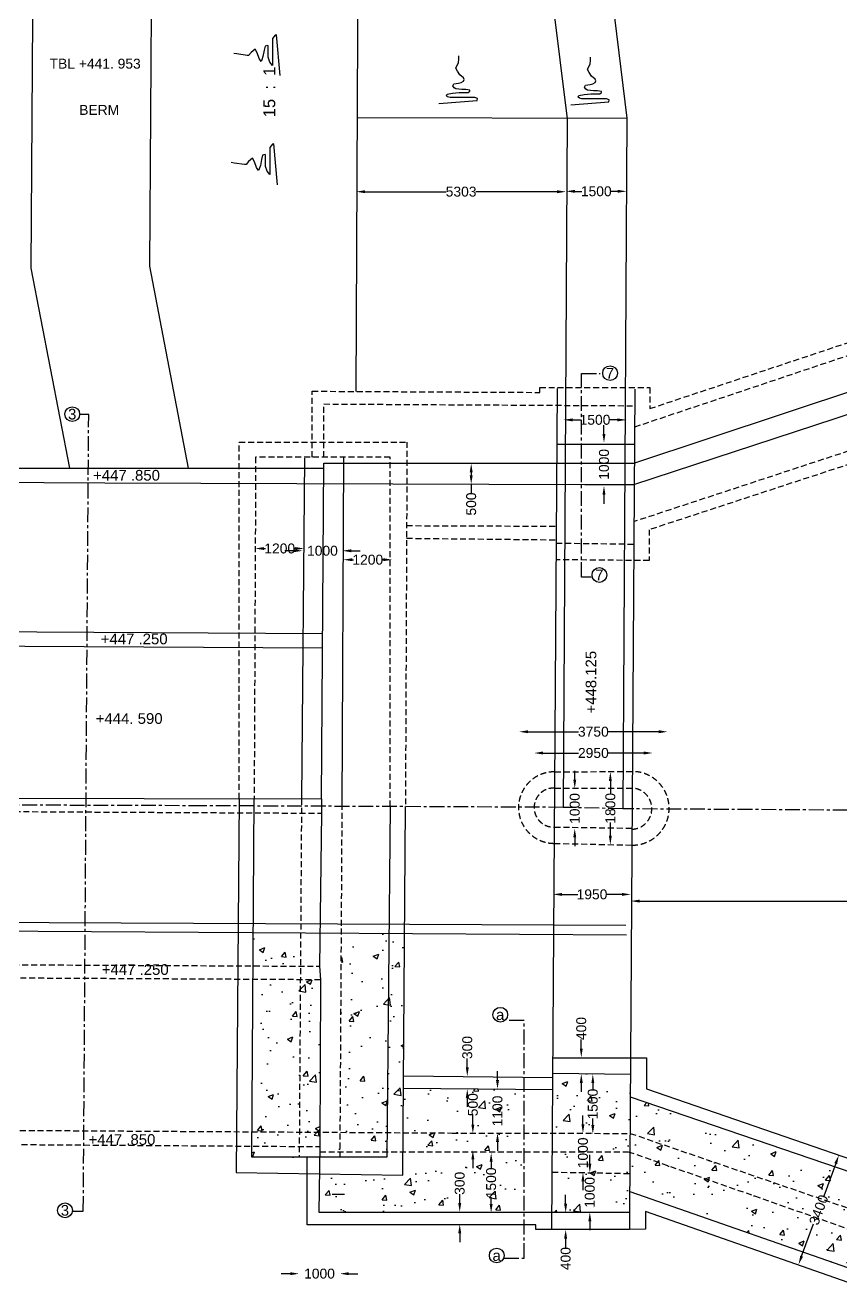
# Model space of a CAD drawing. Header units: millimetres. Extents: x 687 to 122702, y 4423 to 86488.
# Drawn here: x 60357 to 80954, y 27358 to 59125 of the extents above; entities that cross this region are included whole.
import ezdxf

# ---------------------------------------------------------------- set-up
doc = ezdxf.new("R2010")
doc.units = ezdxf.units.MM
doc.header["$MEASUREMENT"] = 0
doc.linetypes.add('CENTER', pattern=[2, 1.25, -0.25, 0.25, -0.25])
doc.linetypes.add('DASHED', pattern=[0.75, 0.5, -0.25])
for name, color, linetype in [('DIM', 7, 'Continuous'), ('DWG', 7, 'Continuous'), ('TEXT', 7, 'Continuous'), ('TXT', 7, 'Continuous')]:
    doc.layers.add(name, color=color, linetype=linetype)
doc.styles.get("Standard").update_dxf_attribs({"font": 'arial.ttf'})
doc.dimstyles.new('Civil', dxfattribs={"dimtxt": 250, "dimasz": 225, "dimexe": 0.1, "dimexo": 0.0625, "dimgap": 0.09, "dimtad": 0, "dimdec": 0, "dimzin": 12, "dimdsep": 46, "dimtxsty": 'Standard', "dimcen": 0.1, "dimse1": 1, "dimse2": 1, "dimadec": 0, "dimazin": 2, "dimtfac": 1, "dimtdec": 0, "dimtofl": 0, "dimtmove": 0, "dimatfit": 3, "dimfxl": 1, "dimfrac": 1, "dimtolj": 1, "dimtzin": 0, "dimarcsym": 0})

# ---------------------------------------------------------------- blocks, each defined once
blk = doc.blocks.new('*D116')
at = {"layer": 'Defpoints', "color": 0, "transparency": 16777216}
for p in [(68716, 54909), (74014, 54919), (74014, 54909)]:
    blk.add_point(p, dxfattribs=at)
at = {"layer": 'DIM', "color": 0, "lineweight": -2, "transparency": 16777216}
for p, q in [((68941, 54919), (70991, 54919)), ((73789, 54919), (71738, 54919))]:
    blk.add_line(p, q, dxfattribs=at)
at = {"layer": 'DIM', "color": 0, "transparency": 16777216}
for points in [[(68941, 54956), (68941, 54881), (68716, 54919)], [(73789, 54956), (73789, 54881), (74014, 54919)]]:
    blk.add_solid(points, dxfattribs=at)
at = {"layer": 'DIM', "color": 0, "transparency": 16777216, "insert": (71365, 54919), "char_height": 250, "attachment_point": 5}
blk.add_mtext('\\A1;5303', dxfattribs=at)
blk = doc.blocks.new('*D117')
at = {"layer": 'Defpoints', "color": 0, "transparency": 16777216}
for p in [(74014, 54919), (75543, 54928), (75543, 54919)]:
    blk.add_point(p, dxfattribs=at)
at = {"layer": 'DIM', "color": 0, "lineweight": -2, "transparency": 16777216}
for p, q in [((74239, 54928), (74417, 54928)), ((75318, 54928), (75139, 54928))]:
    blk.add_line(p, q, dxfattribs=at)
at = {"layer": 'DIM', "color": 0, "transparency": 16777216}
for points in [[(74239, 54966), (74239, 54891), (74014, 54928)], [(75318, 54966), (75318, 54891), (75543, 54928)]]:
    blk.add_solid(points, dxfattribs=at)
at = {"layer": 'DIM', "color": 0, "transparency": 16777216, "insert": (74778, 54928), "char_height": 250, "attachment_point": 5}
blk.add_mtext('\\A1;1500', dxfattribs=at)
blk = doc.blocks.new('*D118')
at = {"layer": 'Defpoints', "color": 0, "transparency": 16777216}
for p in [(66167, 45863), (67404, 45906), (67404, 45863)]:
    blk.add_point(p, dxfattribs=at)
at = {"layer": 'DIM', "color": 0, "lineweight": -2, "transparency": 16777216}
for p, q in [((66392, 45906), (66424, 45906)), ((67179, 45906), (67146, 45906))]:
    blk.add_line(p, q, dxfattribs=at)
at = {"layer": 'DIM', "color": 0, "transparency": 16777216}
for points in [[(66392, 45943), (66392, 45868), (66167, 45906)], [(67179, 45943), (67179, 45868), (67404, 45906)]]:
    blk.add_solid(points, dxfattribs=at)
at = {"layer": 'DIM', "color": 0, "transparency": 16777216, "insert": (66785, 45906), "char_height": 250, "attachment_point": 5}
blk.add_mtext('\\A1;1200', dxfattribs=at)
blk = doc.blocks.new('*D119')
at = {"layer": 'Defpoints', "color": 0, "transparency": 16777216}
for p in [(67361, 45835), (68366, 45849), (68366, 45835)]:
    blk.add_point(p, dxfattribs=at)
at = {"layer": 'DIM', "color": 0, "lineweight": -2, "transparency": 16777216}
for p, q in [((67136, 45849), (66911, 45849)), ((68591, 45849), (68816, 45849))]:
    blk.add_line(p, q, dxfattribs=at)
at = {"layer": 'DIM', "color": 0, "transparency": 16777216}
for points in [[(67136, 45887), (67136, 45812), (67361, 45849)], [(68591, 45887), (68591, 45812), (68366, 45849)]]:
    blk.add_solid(points, dxfattribs=at)
at = {"layer": 'DIM', "color": 0, "transparency": 16777216, "insert": (67864, 45849), "char_height": 250, "attachment_point": 5}
blk.add_mtext('\\A1;1000', dxfattribs=at)
blk = doc.blocks.new('*D120')
at = {"layer": 'Defpoints', "color": 0, "transparency": 16777216}
for p in [(68394, 45567), (69625, 45623), (69625, 45567)]:
    blk.add_point(p, dxfattribs=at)
at = {"layer": 'DIM', "color": 0, "lineweight": -2, "transparency": 16777216}
for p, q in [((68619, 45623), (68648, 45623)), ((69400, 45623), (69371, 45623))]:
    blk.add_line(p, q, dxfattribs=at)
at = {"layer": 'DIM', "color": 0, "transparency": 16777216}
for points in [[(68619, 45661), (68619, 45586), (68394, 45623)], [(69400, 45661), (69400, 45586), (69625, 45623)]]:
    blk.add_solid(points, dxfattribs=at)
at = {"layer": 'DIM', "color": 0, "transparency": 16777216, "insert": (69009, 45623), "char_height": 250, "attachment_point": 5}
blk.add_mtext('\\A1;1200', dxfattribs=at)
blk = doc.blocks.new('*D121')
at = {"layer": 'Defpoints', "color": 0, "transparency": 16777216}
for p in [(71634, 48054), (71620, 47531), (71634, 47531)]:
    blk.add_point(p, dxfattribs=at)
at = {"layer": 'DIM', "color": 0, "lineweight": -2, "transparency": 16777216}
for p, q in [((71620, 47829), (71620, 47756)), ((71620, 47531), (71620, 47306))]:
    blk.add_line(p, q, dxfattribs=at)
at = {"layer": 'DIM', "color": 0, "transparency": 16777216}
for points in [[(71582, 47829), (71657, 47829), (71620, 48054)], [(71582, 47756), (71657, 47756), (71620, 47531)]]:
    blk.add_solid(points, dxfattribs=at)
at = {"layer": 'DIM', "color": 0, "transparency": 16777216, "insert": (71620, 47030), "char_height": 250, "attachment_point": 5, "rotation": 90}
blk.add_mtext('\\A1;500', dxfattribs=at)
blk = doc.blocks.new('*D122')
at = {"layer": 'Defpoints', "color": 0, "transparency": 16777216}
for p in [(73954, 49113), (75538, 49156), (75538, 49113)]:
    blk.add_point(p, dxfattribs=at)
at = {"layer": 'DIM', "color": 0, "lineweight": -2, "transparency": 16777216}
for p, q in [((74179, 49156), (74385, 49156)), ((75313, 49156), (75107, 49156))]:
    blk.add_line(p, q, dxfattribs=at)
at = {"layer": 'DIM', "color": 0, "transparency": 16777216}
for points in [[(74179, 49193), (74179, 49118), (73954, 49156)], [(75313, 49193), (75313, 49118), (75538, 49156)]]:
    blk.add_solid(points, dxfattribs=at)
at = {"layer": 'DIM', "color": 0, "transparency": 16777216, "insert": (74746, 49156), "char_height": 250, "attachment_point": 5}
blk.add_mtext('\\A1;1500', dxfattribs=at)
blk = doc.blocks.new('*D123')
at = {"layer": 'Defpoints', "color": 0, "transparency": 16777216}
for p in [(74873, 48576), (74873, 47488), (74973, 47488)]:
    blk.add_point(p, dxfattribs=at)
at = {"layer": 'DIM', "color": 0, "lineweight": -2, "transparency": 16777216}
for p, q in [((74973, 48801), (74973, 49026)), ((74973, 47263), (74973, 47038))]:
    blk.add_line(p, q, dxfattribs=at)
at = {"layer": 'DIM', "color": 0, "transparency": 16777216}
for points in [[(74935, 48801), (75010, 48801), (74973, 48576)], [(74935, 47263), (75010, 47263), (74973, 47488)]]:
    blk.add_solid(points, dxfattribs=at)
at = {"layer": 'DIM', "color": 0, "transparency": 16777216, "insert": (74973, 48032), "char_height": 250, "attachment_point": 5, "rotation": 90}
blk.add_mtext('\\A1;1000', dxfattribs=at)
blk = doc.blocks.new('*D160')
at = {"layer": 'Defpoints', "color": 0, "transparency": 16777216}
for p in [(67274, 27543), (68305, 27590), (68305, 27543)]:
    blk.add_point(p, dxfattribs=at)
at = {"layer": 'DIM', "color": 0, "lineweight": -2, "transparency": 16777216}
for p, q in [((67049, 27590), (66824, 27590)), ((68530, 27590), (68755, 27590))]:
    blk.add_line(p, q, dxfattribs=at)
at = {"layer": 'DIM', "color": 0, "transparency": 16777216}
for points in [[(67049, 27627), (67049, 27552), (67274, 27590)], [(68530, 27627), (68530, 27552), (68305, 27590)]]:
    blk.add_solid(points, dxfattribs=at)
at = {"layer": 'DIM', "color": 0, "transparency": 16777216, "insert": (67790, 27590), "char_height": 250, "attachment_point": 5}
blk.add_mtext('\\A1;1000', dxfattribs=at)
blk = doc.blocks.new('*D161')
at = {"layer": 'Defpoints', "color": 0, "transparency": 16777216}
for p in [(71330, 29146), (71370, 29146), (71370, 28835)]:
    blk.add_point(p, dxfattribs=at)
at = {"layer": 'DIM', "color": 0, "lineweight": -2, "transparency": 16777216}
for p, q in [((71330, 29371), (71330, 29596)), ((71330, 28610), (71330, 28385))]:
    blk.add_line(p, q, dxfattribs=at)
at = {"layer": 'DIM', "color": 0, "transparency": 16777216}
for points in [[(71293, 29371), (71368, 29371), (71330, 29146)], [(71293, 28610), (71368, 28610), (71330, 28835)]]:
    blk.add_solid(points, dxfattribs=at)
at = {"layer": 'DIM', "color": 0, "transparency": 16777216, "insert": (71330, 29872), "char_height": 250, "attachment_point": 5, "rotation": 90}
blk.add_mtext('\\A1;300', dxfattribs=at)
blk = doc.blocks.new('*D162')
at = {"layer": 'Defpoints', "color": 0, "transparency": 16777216}
for p in [(72023, 30640), (72124, 30640), (72023, 29126)]:
    blk.add_point(p, dxfattribs=at)
at = {"layer": 'DIM', "color": 0, "lineweight": -2, "transparency": 16777216}
for p, q in [((72124, 30415), (72124, 30244)), ((72124, 29351), (72124, 29522))]:
    blk.add_line(p, q, dxfattribs=at)
at = {"layer": 'DIM', "color": 0, "transparency": 16777216}
for points in [[(72086, 30415), (72161, 30415), (72124, 30640)], [(72086, 29351), (72161, 29351), (72124, 29126)]]:
    blk.add_solid(points, dxfattribs=at)
at = {"layer": 'DIM', "color": 0, "transparency": 16777216, "insert": (72124, 29883), "char_height": 250, "attachment_point": 5, "rotation": 90}
blk.add_mtext('\\A1;1500', dxfattribs=at)
blk = doc.blocks.new('*D163')
at = {"layer": 'Defpoints', "color": 0, "transparency": 16777216}
for p in [(71662, 31132), (71883, 31132), (71883, 30701)]:
    blk.add_point(p, dxfattribs=at)
at = {"layer": 'DIM', "color": 0, "lineweight": -2, "transparency": 16777216}
for p, q in [((71662, 31357), (71662, 31582)), ((71662, 30476), (71662, 30251))]:
    blk.add_line(p, q, dxfattribs=at)
at = {"layer": 'DIM', "color": 0, "transparency": 16777216}
for points in [[(71624, 31357), (71699, 31357), (71662, 31132)], [(71624, 30476), (71699, 30476), (71662, 30701)]]:
    blk.add_solid(points, dxfattribs=at)
at = {"layer": 'DIM', "color": 0, "transparency": 16777216, "insert": (71662, 31858), "char_height": 250, "attachment_point": 5, "rotation": 90}
blk.add_mtext('\\A1;500', dxfattribs=at)
blk = doc.blocks.new('*D164')
at = {"layer": 'Defpoints', "color": 0, "transparency": 16777216}
for p in [(72284, 32255), (72355, 32255), (72355, 31142)]:
    blk.add_point(p, dxfattribs=at)
at = {"layer": 'DIM', "color": 0, "lineweight": -2, "transparency": 16777216}
for p, q in [((72284, 32480), (72284, 32705)), ((72284, 30917), (72284, 30692))]:
    blk.add_line(p, q, dxfattribs=at)
at = {"layer": 'DIM', "color": 0, "transparency": 16777216}
for points in [[(72247, 32480), (72322, 32480), (72284, 32255)], [(72247, 30917), (72322, 30917), (72284, 31142)]]:
    blk.add_solid(points, dxfattribs=at)
at = {"layer": 'DIM', "color": 0, "transparency": 16777216, "insert": (72284, 31699), "char_height": 250, "attachment_point": 5, "rotation": 90}
blk.add_mtext('\\A1;1100', dxfattribs=at)
blk = doc.blocks.new('*D165')
at = {"layer": 'Defpoints', "color": 0, "transparency": 16777216}
for p in [(71521, 32576), (71571, 32576), (71571, 32255)]:
    blk.add_point(p, dxfattribs=at)
at = {"layer": 'DIM', "color": 0, "lineweight": -2, "transparency": 16777216}
for p, q in [((71521, 32801), (71521, 33026)), ((71521, 32030), (71521, 31805))]:
    blk.add_line(p, q, dxfattribs=at)
at = {"layer": 'DIM', "color": 0, "transparency": 16777216}
for points in [[(71484, 32801), (71559, 32801), (71521, 32576)], [(71484, 32030), (71559, 32030), (71521, 32255)]]:
    blk.add_solid(points, dxfattribs=at)
at = {"layer": 'DIM', "color": 0, "transparency": 16777216, "insert": (71521, 33302), "char_height": 250, "attachment_point": 5, "rotation": 90}
blk.add_mtext('\\A1;300', dxfattribs=at)
blk = doc.blocks.new('*D166')
at = {"layer": 'Defpoints', "color": 0, "transparency": 16777216}
for p in [(73984, 29131), (73984, 28702), (74005, 28702)]:
    blk.add_point(p, dxfattribs=at)
at = {"layer": 'DIM', "color": 0, "lineweight": -2, "transparency": 16777216}
for p, q in [((74005, 29356), (74005, 29581)), ((74005, 28477), (74005, 28252))]:
    blk.add_line(p, q, dxfattribs=at)
at = {"layer": 'DIM', "color": 0, "transparency": 16777216}
for points in [[(73967, 29356), (74042, 29356), (74005, 29131)], [(73967, 28477), (74042, 28477), (74005, 28702)]]:
    blk.add_solid(points, dxfattribs=at)
at = {"layer": 'DIM', "color": 0, "transparency": 16777216, "insert": (74005, 27971), "char_height": 250, "attachment_point": 5, "rotation": 90}
blk.add_mtext('\\A1;400', dxfattribs=at)
blk = doc.blocks.new('*D167')
at = {"layer": 'Defpoints', "color": 0, "transparency": 16777216}
for p in [(74594, 30142), (74615, 30142), (74594, 29141)]:
    blk.add_point(p, dxfattribs=at)
at = {"layer": 'DIM', "color": 0, "lineweight": -2, "transparency": 16777216}
for p, q in [((74615, 30367), (74615, 30592)), ((74615, 28916), (74615, 28691))]:
    blk.add_line(p, q, dxfattribs=at)
at = {"layer": 'DIM', "color": 0, "transparency": 16777216}
for points in [[(74578, 30367), (74653, 30367), (74615, 30142)], [(74578, 28916), (74653, 28916), (74615, 29141)]]:
    blk.add_solid(points, dxfattribs=at)
at = {"layer": 'DIM', "color": 0, "transparency": 16777216, "insert": (74615, 29642), "char_height": 250, "attachment_point": 5, "rotation": 90}
blk.add_mtext('\\A1;1000', dxfattribs=at)
blk = doc.blocks.new('*D168')
at = {"layer": 'Defpoints', "color": 0, "transparency": 16777216}
for p in [(74442, 31137), (74664, 31137), (74664, 30146)]:
    blk.add_point(p, dxfattribs=at)
at = {"layer": 'DIM', "color": 0, "lineweight": -2, "transparency": 16777216}
for p, q in [((74442, 31362), (74442, 31587)), ((74442, 29921), (74442, 29696))]:
    blk.add_line(p, q, dxfattribs=at)
at = {"layer": 'DIM', "color": 0, "transparency": 16777216}
for points in [[(74404, 31362), (74479, 31362), (74442, 31137)], [(74404, 29921), (74479, 29921), (74442, 30146)]]:
    blk.add_solid(points, dxfattribs=at)
at = {"layer": 'DIM', "color": 0, "transparency": 16777216, "insert": (74442, 30641), "char_height": 250, "attachment_point": 5, "rotation": 90}
blk.add_mtext('\\A1;1000', dxfattribs=at)
blk = doc.blocks.new('*D169')
at = {"layer": 'Defpoints', "color": 0, "transparency": 16777216}
for p in [(74691, 32628), (74761, 32628), (74761, 31118)]:
    blk.add_point(p, dxfattribs=at)
at = {"layer": 'DIM', "color": 0, "lineweight": -2, "transparency": 16777216}
for p, q in [((74691, 32403), (74691, 32235)), ((74691, 31343), (74691, 31512))]:
    blk.add_line(p, q, dxfattribs=at)
at = {"layer": 'DIM', "color": 0, "transparency": 16777216}
for points in [[(74654, 32403), (74729, 32403), (74691, 32628)], [(74654, 31343), (74729, 31343), (74691, 31118)]]:
    blk.add_solid(points, dxfattribs=at)
at = {"layer": 'DIM', "color": 0, "transparency": 16777216, "insert": (74691, 31873), "char_height": 250, "attachment_point": 5, "rotation": 90}
blk.add_mtext('\\A1;1500', dxfattribs=at)
blk = doc.blocks.new('*D170')
at = {"layer": 'Defpoints', "color": 0, "transparency": 16777216}
for p in [(74400, 33051), (74497, 33051), (74497, 32635)]:
    blk.add_point(p, dxfattribs=at)
at = {"layer": 'DIM', "color": 0, "lineweight": -2, "transparency": 16777216}
for p, q in [((74400, 33276), (74400, 33501)), ((74400, 32410), (74400, 32185))]:
    blk.add_line(p, q, dxfattribs=at)
at = {"layer": 'DIM', "color": 0, "transparency": 16777216}
for points in [[(74362, 33276), (74437, 33276), (74400, 33051)], [(74362, 32410), (74437, 32410), (74400, 32635)]]:
    blk.add_solid(points, dxfattribs=at)
at = {"layer": 'DIM', "color": 0, "transparency": 16777216, "insert": (74400, 33782), "char_height": 250, "attachment_point": 5, "rotation": 90}
blk.add_mtext('\\A1;400', dxfattribs=at)
blk = doc.blocks.new('*D171')
at = {"layer": 'Defpoints', "color": 0, "transparency": 16777216}
for p in [(73688, 37182), (75651, 37182), (75651, 37170)]:
    blk.add_point(p, dxfattribs=at)
at = {"layer": 'DIM', "color": 0, "lineweight": -2, "transparency": 16777216}
for p, q in [((73913, 37170), (74309, 37170)), ((75426, 37170), (75031, 37170))]:
    blk.add_line(p, q, dxfattribs=at)
at = {"layer": 'DIM', "color": 0, "transparency": 16777216}
for points in [[(73913, 37207), (73913, 37132), (73688, 37170)], [(75426, 37207), (75426, 37132), (75651, 37170)]]:
    blk.add_solid(points, dxfattribs=at)
at = {"layer": 'DIM', "color": 0, "transparency": 16777216, "insert": (74670, 37170), "char_height": 250, "attachment_point": 5}
blk.add_mtext('\\A1;1950', dxfattribs=at)
blk = doc.blocks.new('*D172')
at = {"layer": 'Defpoints', "color": 0, "transparency": 16777216}
for p in [(74235, 39843), (74268, 39843), (74268, 38836)]:
    blk.add_point(p, dxfattribs=at)
at = {"layer": 'DIM', "color": 0, "lineweight": -2, "transparency": 16777216}
for p, q in [((74235, 40068), (74235, 40293)), ((74235, 38611), (74235, 38386))]:
    blk.add_line(p, q, dxfattribs=at)
at = {"layer": 'DIM', "color": 0, "transparency": 16777216}
for points in [[(74197, 40068), (74272, 40068), (74235, 39843)], [(74197, 38611), (74272, 38611), (74235, 38836)]]:
    blk.add_solid(points, dxfattribs=at)
at = {"layer": 'DIM', "color": 0, "transparency": 16777216, "insert": (74235, 39340), "char_height": 250, "attachment_point": 5, "rotation": 90}
blk.add_mtext('\\A1;1000', dxfattribs=at)
blk = doc.blocks.new('*D173')
at = {"layer": 'Defpoints', "color": 0, "transparency": 16777216}
for p in [(75134, 40263), (75193, 40263), (75193, 38425)]:
    blk.add_point(p, dxfattribs=at)
at = {"layer": 'DIM', "color": 0, "lineweight": -2, "transparency": 16777216}
for p, q in [((75134, 40038), (75134, 39705)), ((75134, 38650), (75134, 38983))]:
    blk.add_line(p, q, dxfattribs=at)
at = {"layer": 'DIM', "color": 0, "transparency": 16777216}
for points in [[(75096, 40038), (75171, 40038), (75134, 40263)], [(75096, 38650), (75171, 38650), (75134, 38425)]]:
    blk.add_solid(points, dxfattribs=at)
at = {"layer": 'DIM', "color": 0, "transparency": 16777216, "insert": (75134, 39344), "char_height": 250, "attachment_point": 5, "rotation": 90}
blk.add_mtext('\\A1;1800', dxfattribs=at)
blk = doc.blocks.new('*D174')
at = {"layer": 'Defpoints', "color": 0, "transparency": 16777216}
for p in [(73210, 40833), (76201, 40833), (76201, 40741)]:
    blk.add_point(p, dxfattribs=at)
at = {"layer": 'DIM', "color": 0, "lineweight": -2, "transparency": 16777216}
for p, q in [((73435, 40741), (74330, 40741)), ((75976, 40741), (75080, 40741))]:
    blk.add_line(p, q, dxfattribs=at)
at = {"layer": 'DIM', "color": 0, "transparency": 16777216}
for points in [[(73435, 40779), (73435, 40704), (73210, 40741)], [(75976, 40779), (75976, 40704), (76201, 40741)]]:
    blk.add_solid(points, dxfattribs=at)
at = {"layer": 'DIM', "color": 0, "transparency": 16777216, "insert": (74705, 40741), "char_height": 250, "attachment_point": 5}
blk.add_mtext('\\A1;2950', dxfattribs=at)
blk = doc.blocks.new('*D175')
at = {"layer": 'Defpoints', "color": 0, "transparency": 16777216}
for p in [(72832, 41312), (76579, 41312), (76579, 41278)]:
    blk.add_point(p, dxfattribs=at)
at = {"layer": 'DIM', "color": 0, "lineweight": -2, "transparency": 16777216}
for p, q in [((73057, 41278), (74332, 41278)), ((76354, 41278), (75078, 41278))]:
    blk.add_line(p, q, dxfattribs=at)
at = {"layer": 'DIM', "color": 0, "transparency": 16777216}
for points in [[(73057, 41316), (73057, 41241), (72832, 41278)], [(76354, 41316), (76354, 41241), (76579, 41278)]]:
    blk.add_solid(points, dxfattribs=at)
at = {"layer": 'DIM', "color": 0, "transparency": 16777216, "insert": (74705, 41278), "char_height": 250, "attachment_point": 5}
blk.add_mtext('\\A1;3750', dxfattribs=at)
blk = doc.blocks.new('*D184')
at = {"layer": 'Defpoints', "color": 0, "transparency": 16777216}
for p in [(75651, 37127), (89574, 37127), (89574, 37001)]:
    blk.add_point(p, dxfattribs=at)
at = {"layer": 'DIM', "color": 0, "lineweight": -2, "transparency": 16777216}
for p, q in [((75876, 37001), (82154, 37001)), ((89349, 37001), (83071, 37001))]:
    blk.add_line(p, q, dxfattribs=at)
at = {"layer": 'DIM', "color": 0, "transparency": 16777216}
for points in [[(75876, 37039), (75876, 36964), (75651, 37001)], [(89349, 37039), (89349, 36964), (89574, 37001)]]:
    blk.add_solid(points, dxfattribs=at)
at = {"layer": 'DIM', "color": 0, "transparency": 16777216, "insert": (82613, 37001), "char_height": 250, "attachment_point": 5}
blk.add_mtext('\\A1;13800', dxfattribs=at)
blk = doc.blocks.new('*D185')
at = {"layer": 'Defpoints', "color": 0, "transparency": 16777216}
for p in [(80730, 30645), (79714, 27884), (79886, 27821)]:
    blk.add_point(p, dxfattribs=at)
at = {"layer": 'DIM', "color": 0, "lineweight": -2, "transparency": 16777216}
for p, q in [((80825, 30371), (80523, 29551)), ((79964, 28032), (80266, 28852))]:
    blk.add_line(p, q, dxfattribs=at)
at = {"layer": 'DIM', "color": 0, "transparency": 16777216}
for points in [[(80790, 30384), (80860, 30358), (80903, 30582)], [(79929, 28045), (79999, 28019), (79886, 27821)]]:
    blk.add_solid(points, dxfattribs=at)
at = {"layer": 'DIM', "color": 0, "transparency": 16777216, "insert": (80395, 29201), "char_height": 250, "attachment_point": 5, "rotation": 69.7915}
blk.add_mtext('\\A1;3400', dxfattribs=at)

msp = doc.modelspace()

# ---------------------------------------------------------------- hatches: boundary and pattern name
at = {"layer": 'DWG'}
h = msp.add_hatch(dxfattribs=at)
h.set_pattern_fill('AR-CONC', color=256, scale=200)
h.paths.add_polyline_path([(69545.2, 36185.6), (68343.6, 36192.6), (68313.9, 31160.4), (69499, 31153.1)])
h.paths.add_polyline_path([(72953.8, 32248.3), (69912, 32272.7), (69904.6, 31150.6), (71136.9, 31143), (72953.8, 31139)])
h.paths.add_polyline_path([(72953.8, 31139), (71136.9, 31143), (69904.6, 31150.6), (69901.5, 30671.4), (72953.8, 30671.4)])
h.paths.add_polyline_path([(69499, 31153.1), (68313.9, 31160.4), (68311, 30671.4), (69494.6, 30671.4)])
h.paths.add_polyline_path([(67811, 35012.8), (67305.7, 35015.5), (67280.6, 31166.7), (67799.8, 31163.5)])
h.paths.add_polyline_path([(69937.6, 36183.3), (69545.2, 36185.6), (69499, 31153.1), (69904.6, 31150.6)])
h.paths.add_polyline_path([(72953.8, 30671.4), (69901.5, 30671.4), (69897.6, 30079), (67787.5, 30112.3), (67771.7, 29141.4), (70543.9, 29141.4), (72953.8, 29141.4)])
h.paths.add_polyline_path([(67278.3, 30803.9), (66082, 30812), (66080.2, 30530), (67276.5, 30530)])
h.paths.add_polyline_path([(67280.6, 31166.7), (66084.4, 31174.1), (66082, 30812), (67278.3, 30803.9)])
h.paths.add_polyline_path([(67799.8, 31163.5), (67280.6, 31166.7), (67278.3, 30803.9), (67798.7, 30800.3)])
h.paths.add_polyline_path([(68313.9, 31160.4), (67799.8, 31163.5), (67798.7, 30800.3), (67796.6, 30671.4), (68311, 30671.4)])
h.paths.add_polyline_path([(71921.1, 31504.9), (71921.1, 32212.6), (71405.9, 32212.6), (71405.9, 31504.9)], flags=24)
h.paths.add_polyline_path([(72543.7, 31236.9), (72543.7, 32138.9), (72028.5, 32138.9), (72028.5, 31236.9)], flags=24)
h.paths.add_polyline_path([(71589.6, 29518.8), (71589.6, 30226.5), (71074.4, 30226.5), (71074.4, 29518.8)], flags=24)
h.paths.add_polyline_path([(72383, 29421.5), (72383, 30323.4), (71867.8, 30323.4), (71867.8, 29421.5)], flags=24)
h = msp.add_hatch(dxfattribs=at)
h.set_pattern_fill('AR-CONC', color=256, scale=200)
h.paths.add_polyline_path([(67305.7, 35015.5), (66109.6, 35021.9), (66084.4, 31174.1), (67280.6, 31166.7)])
h.paths.add_polyline_path([(67313.4, 36198.6), (66117.3, 36205.6), (66111.8, 35363), (67307.9, 35356.9)])
h = msp.add_hatch(dxfattribs=at)
h.set_pattern_fill('AR-CONC', color=256, scale=200)
h.paths.add_polyline_path([(88920.6, 22573.2), (88066.3, 22579.2), (88066.3, 20359.8), (88920.6, 20359.8)])
h.paths.add_polyline_path([(89415.3, 22569.8), (88920.6, 22573.2), (88920.6, 20359.8), (89402.9, 20359.8)])
h.paths.add_polyline_path([(90324.6, 22563.5), (89415.3, 22569.8), (89402.9, 20359.8), (90304.2, 20359.8)])
h.paths.add_polyline_path([(88920.6, 25992.3), (84096.1, 27685.3), (83801.2, 26812), (88066.3, 25325.3), (88066.3, 22579.2), (88920.6, 22573.2)])
h.paths.add_polyline_path([(89436.7, 26399.9), (84261.5, 28175), (84096.1, 27685.3), (88920.6, 25992.3), (88920.6, 22573.2), (89415.3, 22569.8)])
h.paths.add_polyline_path([(90366.1, 27024.1), (84544.1, 29012.1), (84261.5, 28175), (89436.7, 26399.9), (89415.3, 22569.8), (90324.6, 22563.5)])
h.paths.add_polyline_path([(84544.1, 29012.1), (75639.9, 32052.4), (75633.9, 31134.1), (84261.5, 28175)])
h.paths.add_polyline_path([(84261.5, 28175), (75637.1, 31133), (75633.9, 31133), (75630.8, 30656), (84096.1, 27685.3)])
h.paths.add_polyline_path([(84096.1, 27685.3), (75630.8, 30656), (75624.3, 29662.3), (83801.2, 26812)])
h.paths.add_polyline_path([(72953.8, 32248.3), (69912, 32272.7), (69904.6, 31150.6), (71136.9, 31143), (72953.8, 31139)])
h.paths.add_polyline_path([(72953.8, 30671.4), (69901.5, 30671.4), (69897.6, 30079), (67787.5, 30112.3), (67771.7, 29141.4), (70543.9, 29141.4), (72953.8, 29141.4)])
h.paths.add_polyline_path([(75627.3, 30121.5), (73666.6, 30156.1), (73660, 29141.4), (75620.9, 29141.4)])
h.paths.add_polyline_path([(75630.8, 30656), (75586.9, 30671.4), (73670, 30671.4), (73666.6, 30156.1), (75627.3, 30121.5)])
h.paths.add_polyline_path([(75633.9, 31133), (73673, 31137.4), (73670, 30671.4), (75586.9, 30671.4), (75630.8, 30656)])
h.paths.add_polyline_path([(75643.6, 32625.2), (73682.9, 32655.8), (73673, 31137.4), (75633.9, 31133)])
h.paths.add_polyline_path([(88013.5, 21072.3), (88915.4, 21072.3), (88915.4, 21587.5), (88013.5, 21587.5)], flags=9)
h.paths.add_polyline_path([(89604, 20554.6), (90311.7, 20554.6), (90311.7, 21069.8), (89604, 21069.8)], flags=24)
h.paths.add_polyline_path([(89514.8, 21052), (90222.5, 21052), (90222.5, 21567.2), (89514.8, 21567.2)], flags=24)
h.paths.add_polyline_path([(80482.5, 28689.6), (80794, 29536), (80310.6, 29714), (79999, 28867.6)], flags=24)
h.paths.add_polyline_path([(81589.1, 28323.8), (81898.3, 29171.1), (81414.4, 29347.7), (81105.1, 28500.4)], flags=24)
h.paths.add_polyline_path([(82616.1, 28876.9), (82827.5, 29552.3), (82335.8, 29706.1), (82124.5, 29030.7)], flags=24)
h.paths.add_polyline_path([(71921.1, 31504.9), (71921.1, 32212.6), (71405.9, 32212.6), (71405.9, 31504.9)], flags=24)
h.paths.add_polyline_path([(72543.7, 31236.9), (72543.7, 32138.9), (72028.5, 32138.9), (72028.5, 31236.9)], flags=24)
h.paths.add_polyline_path([(71589.6, 29518.8), (71589.6, 30226.5), (71074.4, 30226.5), (71074.4, 29518.8)], flags=24)
h.paths.add_polyline_path([(72383, 29421.5), (72383, 30323.4), (71867.8, 30323.4), (71867.8, 29421.5)], flags=24)
h.paths.add_polyline_path([(74874.6, 29180.3), (74874.6, 30082.2), (74359.4, 30082.2), (74359.4, 29180.3)], flags=24)
h.paths.add_polyline_path([(74701, 30179.8), (74701, 31081.7), (74185.8, 31081.7), (74185.8, 30179.8)], flags=9)
h.paths.add_polyline_path([(74950.7, 31411.7), (74950.7, 32313.7), (74435.5, 32313.7), (74435.5, 31411.7)], flags=24)

# ---------------------------------------------------------------- linework, layer by layer
for points in [[(60573.3, 64389), (60503.6, 52988.4), (61479.5, 47935.6), (64485.4, 47935.6), (63501.2, 53037.8), (63578.3, 64615.7)], [(68773.4, 64377.2), (68703.7, 49868.8)], [(73097.3, 64350.8), (74044.8, 56762.5), (73945.2, 39368.4)], [(74621.1, 64341.5), (75552.7, 56775.8), (75451.6, 39330.8)], [(66796.8, 57849.9), (66704, 58879.2), (66666.9, 58869.9), (66601.9, 58786.4), (66601.9, 58675.2), (66601.9, 58434.1), (66601.9, 58332.1), (66601.9, 58193), (66601.9, 58109.5), (66536.9, 58193), (66490.5, 58313.5), (66490.5, 58471.2), (66490.5, 58591.7), (66481.2, 58610.3), (66416.3, 58591.7), (66388.4, 58489.7), (66360.6, 58332.1), (66332.7, 58248.6), (66314.2, 58211.5), (66267.7, 58285.7), (66212.1, 58424.8), (66165.6, 58517.5), (66063.5, 58434.1), (65998.6, 58359.9), (65961.4, 58359.9), (65701.6, 58397), (65627.3, 58406.2)], [(70804.7, 57142.4), (71769.7, 57226.5), (71780.9, 57271.3), (71708, 57299.3), (71556.5, 57299.3), (71433.1, 57299.3), (71326.5, 57299.3), (71203.1, 57299.3), (71090.9, 57299.3), (71023.6, 57316.1), (70995.5, 57344.2), (71012.3, 57383.4), (71147, 57405.8), (71315.3, 57422.6), (71466.8, 57422.6), (71539.7, 57428.2), (71584.6, 57456.3), (71584.6, 57484.3), (71483.6, 57501.1), (71382.6, 57501.1), (71231.1, 57517.9), (71191.9, 57546), (71158.2, 57590.8), (71180.6, 57641.2), (71298.5, 57658.1), (71365.8, 57674.9), (71427.5, 57708.5), (71438.7, 57753.3), (71421.9, 57792.6), (71332.1, 57871.1), (71270.4, 57960.7), (71231.1, 58039.2), (71298.5, 58184.9), (71304.1, 58269), (71304.1, 58347.5)], [(74131.7, 57108.7), (75096.7, 57192.8), (75107.9, 57237.7), (75035, 57265.7), (74883.5, 57265.7), (74760, 57265.7), (74653.5, 57265.7), (74530, 57265.7), (74417.8, 57265.7), (74350.5, 57282.5), (74322.4, 57310.5), (74339.3, 57349.8), (74473.9, 57372.2), (74642.2, 57389), (74793.7, 57389), (74866.6, 57394.6), (74911.5, 57422.6), (74911.5, 57450.7), (74810.5, 57467.5), (74709.6, 57467.5), (74558.1, 57484.3), (74518.8, 57512.3), (74485.1, 57557.2), (74507.6, 57607.6), (74625.4, 57624.4), (74692.7, 57641.2), (74754.4, 57674.9), (74765.7, 57719.7), (74748.8, 57759), (74659.1, 57837.4), (74597.3, 57927.1), (74558.1, 58005.6), (74625.4, 58151.3), (74631, 58235.4), (74631, 58313.9)], [(31739.8, 39767.9), (58872.7, 39598.2), (67838.2, 39580.3), (67897.1, 48065.1), (71435, 48065.1), (75729, 48065.1), (89093.8, 52501.5), (89093.8, 57802.6), (89631.7, 57802.6), (89631.4, 57567.6)], [(68737, 56796.5), (75552.7, 56775.8)], [(66731.8, 55095.7), (66639, 56125), (66601.9, 56115.8), (66536.9, 56032.3), (66536.9, 55921), (66536.9, 55679.9), (66536.9, 55577.9), (66536.9, 55438.8), (66536.9, 55355.4), (66471.9, 55438.8), (66425.5, 55559.4), (66425.5, 55717), (66425.5, 55837.6), (66416.3, 55856.1), (66351.3, 55837.6), (66323.4, 55735.6), (66295.6, 55577.9), (66267.7, 55494.4), (66249.2, 55457.4), (66202.8, 55531.5), (66147.1, 55670.6), (66100.7, 55763.4), (65998.6, 55679.9), (65933.6, 55605.7), (65896.5, 55605.7), (65636.6, 55642.8), (65562.3, 55652.1)], [(14958.5, 50518.9), (20157.7, 47825.7), (38242.4, 47741.9), (48512.7, 47644.5), (62366.9, 47563.8), (74486.7, 47523), (75724.6, 47523), (80813.4, 49190.7), (89598.9, 52111.9), (99032, 52030.8), (99711.5, 52039.4)], [(73657.2, 28704), (73795.5, 49949.9)], [(75756.1, 49934.6), (75620.9, 29141.4)], [(73786.4, 48543.7), (75747.1, 48543.4)], [(44295.9, 48062.7), (59378.2, 47934.1), (61479.5, 47935.6)], [(67410.5, 48191.8), (67335.5, 39581.3)], [(68362.5, 39393.1), (68407.2, 48199.2)], [(64485.4, 47935.6), (67896.2, 47934.2)], [(31771.6, 43966.1), (67867.2, 43758.4)], [(67864.7, 43392.5), (31768.7, 43588.7)], [(65763.1, 39584.4), (65689.1, 30145.4), (69897.6, 30079), (69958.6, 39386)], [(69574.7, 39387.7), (69493.3, 30530), (66080.2, 30530), (66139.4, 39583.7)], [(67838.2, 39580.3), (67837.7, 39220), (67793.5, 35354.4), (67811, 35012.8), (67798.7, 30800.3), (67771.7, 29141.4), (70543.9, 29141.4), (75620.9, 29141.4), (75620.9, 28704), (73255.3, 28704), (73255.3, 28821), (67475.8, 28821), (67475.8, 30530)], [(75528.7, 36383.5), (59135.4, 36457.9), (58944.6, 35430.7), (58202.7, 37559.3), (58033.1, 36436.8), (50169.3, 36489.8), (50010.4, 35314.3), (49512.2, 37654.6), (49247.2, 36510.9), (28027.8, 36627.5), (17905.1, 36681)], [(17880.9, 36478.5), (49417.8, 36287.5), (49481.4, 36689.9), (50032.6, 34180.1), (50350.5, 36319.3), (58222.4, 36266.6), (58275.4, 36711.3), (59038.6, 34572.2), (59324.8, 36245.4), (75539.3, 36150.5)], [(73685.4, 33038.2), (76044.8, 33038.2), (76044.8, 32257.7), (90673.2, 27213.4), (90673.2, 20022.3), (87718.8, 20022.3), (87718.8, 25063.9), (76018.4, 29157), (76018.4, 28713.2), (75620.9, 28704)], [(73682.1, 32533.2), (69914, 32579.3)], [(73682.9, 32655.8), (75643.6, 32625.2)], [(69912, 32272.7), (73680.2, 32242.5)], [(75624.3, 29662.3), (88066.3, 25325.3), (88066.3, 20359.8), (90304.2, 20359.8), (90366.1, 27024.1), (75639.9, 32052.4)], [(68110.8, 29595.9), (68419, 29595.9)]]:
    msp.add_lwpolyline(points, dxfattribs=at)
at = {"layer": 'DWG', "linetype": 'DASHED', "ltscale": 300}
for points in [[(67604.9, 48211.8), (67604.9, 49879.5), (73351.3, 49849.5), (73351.3, 49969.3), (76133.5, 49969.3), (76133.5, 49440.4), (87899.7, 53362), (87899.7, 58484.2), (90838.2, 58484.2), (90838.2, 51203.2), (76116.4, 46381.1), (76116.4, 45602.3), (73767.3, 45621.2)], [(75749.9, 48979.8), (88228.4, 53154.6), (88228.4, 58189.3), (90558.9, 58189.3), (90558.9, 51466.9), (75734.3, 46585.7)], [(67897.1, 48211.8), (67897.1, 49557), (75753.4, 49512.2)], [(65763.1, 39584.4), (65763.1, 48595.3), (69998.4, 48595.3), (69958.6, 39386)], [(69574.7, 39387.7), (69574.7, 48211.8), (66177.1, 48211.8), (66139.4, 39583.7)], [(69989.3, 46484.7), (73772.9, 46470)], [(69987.9, 46165.7), (73770.6, 46126.4)], [(73770.1, 46044.5), (75730.6, 46017.3)], [(73732.4, 40265.2), (75693.3, 40273.9)], [(73729.8, 39853.9), (75690.6, 39853.6)], [(31737.1, 39415.9), (67837.7, 39220)], [(67335.5, 39581.3), (67276.5, 30530)], [(68310.2, 30530), (68362.5, 39393.1)], [(73723.4, 38870.4), (75684, 38843.4)], [(73720.7, 38458.9), (75681.2, 38414.2)], [(31707.8, 35539.1), (67793.5, 35354.4)], [(67811, 35012.8), (31705.2, 35205)], [(13504.9, 28856.9), (14830, 28882.5), (20075.7, 31412), (40943.7, 31315.8), (57072.8, 31229.5), (71136.9, 31143), (75637.1, 31133), (89436.7, 26399.9), (89402.7, 20325.6)], [(31673.6, 31022.4), (43714, 30947.3), (55765.6, 30881.7), (67798.7, 30800.3)], [(67796.6, 30671.4), (75586.9, 30671.4), (88920.6, 25992.3), (88920.6, 20357.1)], [(73666.6, 30156.1), (75627.3, 30121.5)]]:
    msp.add_lwpolyline(points, dxfattribs=at)
at = {"layer": 'DWG', "linetype": 'CENTER', "ltscale": 300}
for points in [[(74647.3, 45182.5), (74404.9, 45182.5), (74404.9, 50330.2), (74880.1, 50330.2)], [(61536.3, 29171.4), (61824.5, 29171.4), (61960.8, 49294.3), (61740.4, 49294.3)], [(100352.2, 40625.8), (100324.2, 39143.8), (89522.3, 39248.7), (75451.6, 39330.8), (73945.2, 39368.4), (64857.2, 39408.6), (53944.2, 39443.3), (43584.7, 39506.1), (30892.6, 39576.2), (21863.7, 39618.1), (13332.3, 39688.2), (3869.3, 39737.4), (2696.7, 39745.9), (2696.7, 41186)], [(72448.4, 27982), (72953.8, 27982), (72953.8, 33987), (72523.7, 33987)]]:
    msp.add_lwpolyline(points, dxfattribs=at)
at = {"layer": 'DWG', "linetype": 'DASHED', "ltscale": 300}
for centre, radius, start, end in [((73718.1, 39362.1), 903.2, 89.09013, 270.16364), ((75688.7, 39344), 929.8, 269.5363, 89.71884), ((73701.1, 39362.3), 492.4, 86.66341, 272.59036), ((75662.1, 39335.3), 519.1, 272.39829, 86.85685)]:
    msp.add_arc(centre, radius, start, end, dxfattribs=at)
at = {"layer": 'TXT', "color": 1}
for centre in [(75125.6, 50334.5), (61547.3, 49299.7), (74857.1, 45237.6), (72354.4, 34130.4), (61363.7, 29189.6), (72264.7, 28048.5)]:
    msp.add_circle(centre, 185.8, dxfattribs=at)

# ---------------------------------------------------------------- texts
at = {"layer": 'TEXT'}
for s, height, p in [('TBL +441. 953', 250, (60974.8, 58027.8)), ('BERM', 250, (61722.6, 56858.5)), ('7', 270, (75018.3, 50199.9)), ('3', 270, (61440, 49165.1)), ('+447 .850', 270, (62072.5, 47621.1)), ('7', 270, (74749.8, 45103)), ('+447 .250', 270, (62265.5, 43487.9)), ('+444. 590', 270, (62139.2, 41477.3)), ('+447 .250', 270, (62292.5, 35137.2)), ('a', 270, (72247.1, 33995.8)), ('+447 .850', 270, (61957.7, 30843.2)), ('3', 270, (61256.4, 29055)), ('a', 270, (72157.4, 27913.9))]:
    msp.add_text(s, height=height, dxfattribs=at).set_placement(p)
for s, height, p in [('15  :  1', 300, (66671.8, 56796.8)), ('+448.125', 270, (74779.4, 41737.6))]:
    msp.add_text(s, height=height, rotation=90, dxfattribs=at).set_placement(p)

# ---------------------------------------------------------------- dimensions: what is measured, and where the dimension line sits
at = {"layer": 'DIM'}
for p1, p2, distance, text, picture, middle in [((68715.8, 54909.1), (74013.9, 54909.1), 9.5, '5303', '*D116', (71364.9, 54918.5)), ((74013.9, 54918.5), (75542.6, 54918.5), 9.5, '1500', '*D117', (74778.2, 54928)), ((73953.9, 49113.2), (75538.4, 49113.2), 42.4, '1500', '*D122', (74746.2, 49155.6)), ((74873.5, 48576.3), (74873.5, 47488.3), 99, '1000', '*D123', (74972.5, 48032.3)), ((71633.8, 48053.5), (71633.8, 47530.7), -14.1, '500', '*D121', (71619.6, 47029.9)), ((66166.8, 45863.1), (67403.8, 45863.1), 42.7, '1200', '*D118', (66785.3, 45905.8)), ((67361.3, 45835.1), (68365.8, 45835.1), 14.1, '1000', '*D119', (67863.6, 45849.2)), ((68394.1, 45566.6), (69624.9, 45566.6), 56.5, '1200', '*D120', (69009.5, 45623.2)), ((72831.7, 41311.8), (76578.9, 41311.8), -33.6, '3750', '*D175', (74705.3, 41278.2)), ((73209.8, 40833.5), (76200.8, 40833.5), -92.3, '2950', '*D174', (74705.3, 40741.1)), ((74268.4, 38836.3), (74268.4, 39843.3), 33.6, '1000', '*D172', (74234.8, 39339.8)), ((75192.6, 38425.1), (75192.6, 40262.8), 58.8, '1800', '*D173', (75133.8, 39344)), ((73688.3, 37182.2), (75651.2, 37182.2), -12.3, '1950', '*D171', (74669.7, 37169.8)), ((75651.3, 37127.1), (89574.2, 37127.1), -125.7, '13800', '*D184', (82612.8, 37001.5)), ((74497.1, 32635.3), (74497.1, 33051), 97.1, '400', '*D170', (74400, 33781.8)), ((71571.3, 32255.2), (71571.3, 32576.2), 50.2, '300', '*D165', (71521.1, 33301.9)), ((72354.6, 31141.9), (72354.6, 32255.2), 70.3, '1100', '*D164', (72284.3, 31698.5)), ((74760.6, 31118.3), (74760.6, 32628.4), 69.4, '1500', '*D169', (74691.3, 31873.4)), ((71882.6, 30700.5), (71882.6, 31131.8), 220.9, '500', '*D163', (71661.7, 31857.7)), ((74663.6, 30146.1), (74663.6, 31136.7), 221.9, '1000', '*D168', (74441.6, 30641.4)), ((72023.2, 29125.8), (72023.2, 30640.4), -100.4, '1500', '*D162', (72123.6, 29883.1)), ((74594.4, 29141.4), (74594.4, 30142.5), -20.8, '1000', '*D167', (74615.2, 29641.9)), ((80730.3, 30645.5), (79714, 27884.3), 183.7, '3400', '*D185', (80394.6, 29201.4)), ((71370.5, 28834.9), (71370.5, 29145.9), 40.2, '300', '*D161', (71330.3, 29871.6)), ((73984.1, 29131.1), (73984.1, 28701.6), 20.8, '400', '*D166', (74004.9, 27970.7)), ((67274.4, 27543.4), (68305, 27543.4), 46.3, '1000', '*D160', (67789.7, 27589.7))]:
    dim = msp.add_aligned_dim(p1=p1, p2=p2, distance=distance, text=text, dimstyle='Civil', dxfattribs=at)
    dim.commit()
    dim.dimension.update_dxf_attribs({"geometry": picture, "text_midpoint": middle})

doc.saveas('drawing.dxf')
